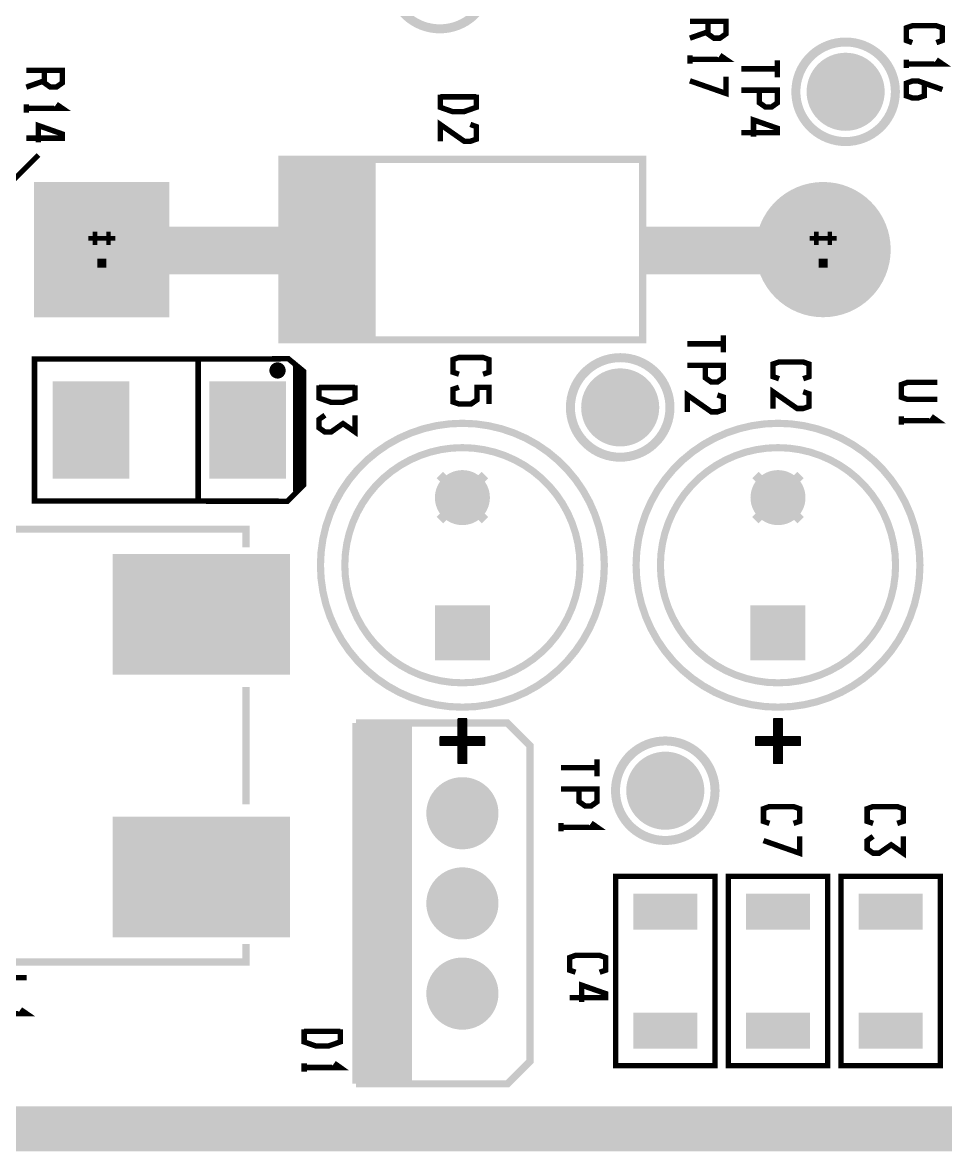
# Model space of a CAD drawing. Extents: x 36 to 154, y -1 to 63.
# Drawn here: x 62.54 to 88.54, y -0.64 to 31.16 of the extents above; entities that cross this region are included whole.
import ezdxf

# ---------------------------------------------------------------- set-up
doc = ezdxf.new("R2010")
doc.units = 0
doc.header["$MEASUREMENT"] = 0
doc.layers.get('0').update_dxf_attribs({"linetype": 'CONTINUOUS'})
for name, color, linetype in [('25-336-0_BOT', 7, 'CONTINUOUS'), ('25-336-0_DRD', 7, 'CONTINUOUS'), ('25-336-0_SST', 1, 'CONTINUOUS'), ('25-336-0_TOP', 4, 'CONTINUOUS'), ('THRUHOLE_TAP', 10, 'CONTINUOUS')]:
    doc.layers.add(name, color=color, linetype=linetype)

# ---------------------------------------------------------------- blocks, each defined once
blk = doc.blocks.new('ROUND_2')
at = {"const_width": 0.7747}
blk.add_lwpolyline([(-0.38735, 0, 1), (0.38735, 0, 1)], format="xyb", close=True, dxfattribs=at)
blk = doc.blocks.new('SQUARE_3')
blk.add_solid([(0.7747, 0.7747), (0.7747, -0.7747), (-0.7747, 0.7747), (-0.7747, -0.7747)])
blk = doc.blocks.new('ROUND_10')
at = {"const_width": 1.016}
blk.add_lwpolyline([(-0.508, 0, 1), (0.508, 0, 1)], format="xyb", close=True, dxfattribs=at)
blk = doc.blocks.new('ROUND_13')
at = {"const_width": 1.905}
blk.add_lwpolyline([(-0.9525, 0, 1), (0.9525, 0, 1)], format="xyb", close=True, dxfattribs=at)
blk = doc.blocks.new('SQUARE_14')
blk.add_solid([(1.905, 1.905), (1.905, -1.905), (-1.905, 1.905), (-1.905, -1.905)])
blk = doc.blocks.new('ROUND_32')
at = {"const_width": 1.09982}
blk.add_lwpolyline([(-0.54991, 0, 1), (0.54991, 0, 1)], format="xyb", close=True, dxfattribs=at)
blk = doc.blocks.new('RECTANGLE_4')
blk.add_solid([(0.9017, 0.508), (0.9017, -0.508), (-0.9017, 0.508), (-0.9017, -0.508)])
blk = doc.blocks.new('RECTANGLE_15')
blk.add_solid([(1.0795, 1.3716), (1.0795, -1.3716), (-1.0795, 1.3716), (-1.0795, -1.3716)])
blk = doc.blocks.new('RECTANGLE_35')
blk.add_solid([(2.49936, 1.69926), (2.49936, -1.69926), (-2.49936, 1.69926), (-2.49936, -1.69926)])
blk = doc.blocks.new('ROUND_11')
at = {"const_width": 0.50038}
blk.add_lwpolyline([(-0.25019, 0, 1), (0.25019, 0, 1)], format="xyb", close=True, dxfattribs=at)
blk = doc.blocks.new('ROUND_12')
at = {"const_width": 0.40005}
blk.add_lwpolyline([(-0.200024, 0, 1), (0.200024, 0, 1)], format="xyb", close=True, dxfattribs=at)
blk = doc.blocks.new('ROUND_66')
at = {"const_width": 0.54991}
blk.add_lwpolyline([(-0.274954, 0, 1), (0.274954, 0, 1)], format="xyb", close=True, dxfattribs=at)
blk = doc.blocks.new('ROUND_25')
at = {"const_width": 0.84963}
blk.add_lwpolyline([(-0.424814, 0, 1), (0.424814, 0, 1)], format="xyb", close=True, dxfattribs=at)

msp = doc.modelspace()

# ---------------------------------------------------------------- linework, layer by layer
at = {"layer": '25-336-0_DRD'}
for points, const_width in [([(38.1, 0), (153.67, 0), (153.67, 62.23), (36.83, 62.23), (36.83, 0), (38.1, 0)], 1.27), ([(85.725, 29.845), (85.09, 29.21)], 0.254), ([(86.36, 29.21), (85.725, 29.845)], 0.254), ([(85.09, 29.21), (85.725, 28.575)], 0.254), ([(85.725, 28.575), (86.36, 29.21)], 0.254), ([(64.516, 25.4), (64.135, 25.019)], 0.254), ([(65.024, 25.4), (64.516, 25.4)], 0.254), ([(65.405, 25.019), (65.024, 25.4)], 0.254), ([(84.836, 25.4), (84.455, 25.019)], 0.254), ([(85.344, 25.4), (84.836, 25.4)], 0.254), ([(85.725, 25.019), (85.344, 25.4)], 0.254), ([(64.135, 25.019), (64.135, 24.511)], 0.254), ([(64.516, 25.146), (64.516, 25.019)], 0.254), ([(64.643, 25.146), (64.516, 25.146)], 0.254), ([(64.516, 25.019), (64.643, 25.019)], 0.254), ([(64.643, 25.019), (64.643, 25.146)], 0.254), ([(64.897, 25.146), (64.897, 25.019)], 0.254), ([(65.024, 25.146), (64.897, 25.146)], 0.254), ([(64.897, 25.019), (65.024, 25.019)], 0.254), ([(65.024, 25.019), (65.024, 25.146)], 0.254), ([(65.405, 24.511), (65.405, 25.019)], 0.254), ([(84.455, 25.019), (84.455, 24.511)], 0.254), ([(84.836, 25.146), (84.836, 25.019)], 0.254), ([(84.963, 25.146), (84.836, 25.146)], 0.254), ([(84.836, 25.019), (84.963, 25.019)], 0.254), ([(84.963, 25.019), (84.963, 25.146)], 0.254), ([(85.217, 25.146), (85.217, 25.019)], 0.254), ([(85.344, 25.146), (85.217, 25.146)], 0.254), ([(85.217, 25.019), (85.344, 25.019)], 0.254), ([(85.344, 25.019), (85.344, 25.146)], 0.254), ([(85.725, 24.511), (85.725, 25.019)], 0.254), ([(64.135, 24.511), (64.516, 24.13)], 0.254), ([(64.643, 24.384), (64.389, 24.638)], 0.254), ([(64.897, 24.384), (64.643, 24.384)], 0.254), ([(65.151, 24.638), (64.897, 24.384)], 0.254), ([(65.024, 24.13), (65.405, 24.511)], 0.254), ([(84.455, 24.511), (84.836, 24.13)], 0.254), ([(84.963, 24.384), (84.709, 24.638)], 0.254), ([(85.217, 24.384), (84.963, 24.384)], 0.254), ([(85.471, 24.638), (85.217, 24.384)], 0.254), ([(85.344, 24.13), (85.725, 24.511)], 0.254), ([(64.516, 24.13), (65.024, 24.13)], 0.254), ([(84.836, 24.13), (85.344, 24.13)], 0.254), ([(79.375, 20.955), (78.74, 20.32)], 0.254), ([(80.01, 20.32), (79.375, 20.955)], 0.254), ([(78.74, 20.32), (79.375, 19.685)], 0.254), ([(79.375, 19.685), (80.01, 20.32)], 0.254), ([(75.565, 18.415), (74.295, 17.145)], 0.254), ([(75.565, 17.145), (74.295, 18.415)], 0.254), ([(84.455, 18.415), (83.185, 17.145)], 0.254), ([(84.455, 17.145), (83.185, 18.415)], 0.254), ([(75.565, 14.605), (74.295, 13.335)], 0.254), ([(75.565, 13.335), (74.295, 14.605)], 0.254), ([(84.455, 14.605), (83.185, 13.335)], 0.254), ([(84.455, 13.335), (83.185, 14.605)], 0.254), ([(80.645, 10.16), (80.01, 9.525)], 0.254), ([(81.28, 9.525), (80.645, 10.16)], 0.254), ([(74.295, 9.525), (74.295, 8.255)], 0.254), ([(75.565, 9.525), (74.295, 9.525)], 0.254), ([(74.93, 9.525), (74.93, 8.255)], 0.254), ([(75.565, 8.255), (75.565, 9.525)], 0.254), ([(80.01, 9.525), (80.645, 8.89)], 0.254), ([(80.645, 8.89), (81.28, 9.525)], 0.254), ([(75.565, 8.89), (74.295, 8.89)], 0.254), ([(74.295, 8.255), (75.565, 8.255)], 0.254), ([(74.295, 6.985), (74.295, 5.715)], 0.254), ([(75.565, 6.985), (74.295, 6.985)], 0.254), ([(74.93, 6.985), (74.93, 5.715)], 0.254), ([(75.565, 5.715), (75.565, 6.985)], 0.254), ([(75.565, 6.35), (74.295, 6.35)], 0.254), ([(74.295, 5.715), (75.565, 5.715)], 0.254), ([(74.295, 4.445), (74.295, 3.175)], 0.254), ([(75.565, 4.445), (74.295, 4.445)], 0.254), ([(74.93, 4.445), (74.93, 3.175)], 0.254), ([(75.565, 3.175), (75.565, 4.445)], 0.254), ([(75.565, 3.81), (74.295, 3.81)], 0.254), ([(74.295, 3.175), (75.565, 3.175)], 0.254)]:
    msp.add_lwpolyline(points, dxfattribs=dict(at, const_width=const_width))
at = {"layer": '25-336-0_SST'}
for points, const_width in [([(72.89292, 32.385, 0.4142136), (74.295, 30.98292)], 0.254), ([(74.295, 30.98292, 0.4142136), (75.69708, 32.385)], 0.254), ([(85.725, 30.61208, 0.4142136), (84.32292, 29.21)], 0.254), ([(87.12708, 29.21, 0.4142136), (85.725, 30.61208)], 0.254), ([(84.32292, 29.21, 0.4142136), (85.725, 27.80792)], 0.254), ([(85.725, 27.80792, 0.4142136), (87.12708, 29.21)], 0.254), ([(79.375, 21.72208, 0.4142136), (77.97292, 20.32)], 0.254), ([(80.77708, 20.32, 0.4142136), (79.375, 21.72208)], 0.254), ([(69.723, 21.5138, 0.4142136), (69.5706, 21.3614)], 0.1524), ([(69.5706, 21.3614, 0.4142136), (69.723, 21.209)], 0.1524), ([(69.8754, 21.3614, 0.4142136), (69.723, 21.5138)], 0.1524), ([(69.723, 21.209, 0.4142136), (69.8754, 21.3614)], 0.1524), ([(77.97292, 20.32, 0.4142136), (79.375, 18.91792)], 0.254), ([(79.375, 18.91792, 0.4142136), (80.77708, 20.32)], 0.254), ([(74.93, 19.87296, 0.4142136), (70.93204, 15.875)], 0.2032), ([(78.92796, 15.875, 0.4142136), (74.93, 19.87296)], 0.2032), ([(83.82, 19.87296, 0.4142136), (79.82204, 15.875)], 0.2032), ([(87.81796, 15.875, 0.4142136), (83.82, 19.87296)], 0.2032), ([(74.93, 19.18716, 0.4142136), (71.61784, 15.875)], 0.20066), ([(78.24216, 15.875, 0.4142136), (74.93, 19.18716)], 0.20066), ([(83.82, 19.18716, 0.4142136), (80.50784, 15.875)], 0.20066), ([(87.13216, 15.875, 0.4142136), (83.82, 19.18716)], 0.20066), ([(70.93204, 15.875, 0.4142136), (74.93, 11.87704)], 0.2032), ([(71.61784, 15.875, 0.4142136), (74.93, 12.56284)], 0.20066), ([(74.93, 11.87704, 0.4142136), (78.92796, 15.875)], 0.2032), ([(74.93, 12.56284, 0.4142136), (78.24216, 15.875)], 0.20066), ([(79.82204, 15.875, 0.4142136), (83.82, 11.87704)], 0.2032), ([(80.50784, 15.875, 0.4142136), (83.82, 12.56284)], 0.20066), ([(83.82, 11.87704, 0.4142136), (87.81796, 15.875)], 0.2032), ([(83.82, 12.56284, 0.4142136), (87.13216, 15.875)], 0.20066), ([(80.645, 10.92708, 0.4142136), (79.24292, 9.525)], 0.254), ([(82.04708, 9.525, 0.4142136), (80.645, 10.92708)], 0.254), ([(79.24292, 9.525, 0.4142136), (80.645, 8.12292)], 0.254), ([(80.645, 8.12292, 0.4142136), (82.04708, 9.525)], 0.254)]:
    msp.add_lwpolyline(points, format="xyb", dxfattribs=dict(at, const_width=const_width))
for points, const_width in [([(81.84642, 31.19628), (81.84642, 30.84068), (82.01406, 30.7213), (82.18424, 30.7213), (82.35442, 30.84068), (82.35442, 31.19628), (81.33842, 31.19628)], 0.1524), ([(81.84642, 30.8991), (81.33842, 30.7213)], 0.1524), ([(87.60206, 30.5943), (87.43442, 30.65526), (87.43442, 31.01086), (87.60206, 31.06928), (88.28024, 31.06928), (88.45042, 31.01086), (88.45042, 30.65526), (88.28024, 30.5943)], 0.1524), ([(81.33842, 30.00248), (81.33842, 30.2387)], 0.1524), ([(81.33842, 30.12186), (82.35442, 30.12186), (82.18424, 30.2387)], 0.1524), ([(63.15456, 29.81706), (63.15456, 29.46146), (63.3222, 29.34208), (63.49238, 29.34208), (63.66256, 29.46146), (63.66256, 29.81706), (62.64656, 29.81706)], 0.1524), ([(82.78876, 29.8577), (83.80476, 29.8577)], 0.1524), ([(83.80476, 29.61894), (83.80476, 30.09392)], 0.1524), ([(87.43442, 29.87548), (87.43442, 30.1117)], 0.1524), ([(87.43442, 29.99486), (88.45042, 29.99486), (88.28024, 30.1117)], 0.1524), ([(63.15456, 29.51988), (62.64656, 29.34208)], 0.1524), ([(81.33842, 29.51988), (82.35442, 29.16428), (82.35442, 29.63926)], 0.1524), ([(87.94242, 29.4513), (87.94242, 29.0957), (87.77224, 29.03728), (87.60206, 29.03728), (87.43442, 29.0957), (87.43442, 29.4513), (87.60206, 29.51226), (87.77224, 29.51226), (88.45042, 29.2735)], 0.1524), ([(83.29676, 29.25572), (83.29676, 28.90012), (83.46694, 28.78074), (83.63712, 28.78074), (83.80476, 28.90012), (83.80476, 29.25572), (82.78876, 29.25572)], 0.1524), ([(62.64656, 28.62326), (62.64656, 28.85948)], 0.1524), ([(62.64656, 28.74264), (63.66256, 28.74264), (63.49238, 28.85948)], 0.1524), ([(74.30516, 29.12872), (74.30516, 28.77312), (74.64552, 28.65374), (74.98334, 28.65374), (75.32116, 28.77312), (75.32116, 29.12872)], 0.1524), ([(74.30516, 29.06776), (75.32116, 29.06776)], 0.1524), ([(62.98438, 27.78506), (62.98438, 28.26004), (63.66256, 28.02128), (63.66256, 27.90444), (62.64656, 27.90444)], 0.1524), ([(74.30516, 27.81554), (74.30516, 28.29052), (74.98334, 27.81554), (75.15352, 27.81554), (75.32116, 27.87396), (75.32116, 28.22956), (75.15352, 28.29052)], 0.1524), ([(83.12912, 27.94254), (83.12912, 28.41752), (83.80476, 28.1813), (83.80476, 28.06192), (82.78876, 28.06192)], 0.1524), ([(62.992, 27.432), (61.976, 26.416)], 0.1524), ([(69.85, 22.225), (80.01, 22.225), (80.01, 27.305), (69.85, 27.305), (69.85, 22.225)], 0.2032), ([(69.85, 27.305), (69.85, 22.225)], 0.2032), ([(72.39, 27.305), (69.85, 27.305)], 0.2032), ([(70.04304, 27.305), (70.04304, 22.225)], 0.2032), ([(70.22592, 27.305), (70.22592, 22.225)], 0.2032), ([(70.4088, 27.305), (70.4088, 22.225)], 0.2032), ([(70.59168, 27.305), (70.59168, 22.225)], 0.2032), ([(70.77456, 27.305), (70.77456, 22.225)], 0.2032), ([(70.95744, 27.305), (70.95744, 22.225)], 0.2032), ([(71.14032, 27.305), (71.14032, 22.225)], 0.2032), ([(71.3232, 27.305), (71.3232, 22.225)], 0.2032), ([(71.50608, 27.305), (71.50608, 22.225)], 0.2032), ([(71.68896, 27.305), (71.68896, 22.225)], 0.2032), ([(71.87184, 27.305), (71.87184, 22.225)], 0.2032), ([(72.05472, 27.305), (72.05472, 22.225)], 0.2032), ([(72.2376, 27.305), (72.2376, 22.225)], 0.2032), ([(72.39, 27.305), (72.39, 22.225)], 0.2032), ([(72.39, 27.17292), (69.85, 27.17292)], 0.2032), ([(72.39, 26.99004), (69.85, 26.99004)], 0.2032), ([(72.39, 26.80716), (69.85, 26.80716)], 0.2032), ([(72.39, 26.62428), (69.85, 26.62428)], 0.2032), ([(72.39, 26.4414), (69.85, 26.4414)], 0.2032), ([(72.39, 26.25852), (69.85, 26.25852)], 0.2032), ([(72.39, 26.07564), (69.85, 26.07564)], 0.2032), ([(72.39, 25.89276), (69.85, 25.89276)], 0.2032), ([(72.39, 25.70988), (69.85, 25.70988)], 0.2032), ([(72.39, 25.527), (69.85, 25.527)], 0.2032), ([(72.39, 25.34412), (69.85, 25.34412)], 0.2032), ([(65.1383, 25.31364), (65.1383, 24.16556)], 0.2032), ([(69.88556, 25.31364), (65.1383, 25.31364)], 0.2032), ([(69.88556, 25.31364), (69.88556, 24.16556), (65.1383, 24.16556)], 0.2032), ([(69.88556, 25.273), (65.1383, 25.273)], 0.2032), ([(69.88556, 25.09012), (65.1383, 25.09012)], 0.2032), ([(65.33134, 25.31364), (65.33134, 24.16556)], 0.2032), ([(65.51422, 25.31364), (65.51422, 24.16556)], 0.2032), ([(65.6971, 25.31364), (65.6971, 24.16556)], 0.2032), ([(65.87998, 25.31364), (65.87998, 24.16556)], 0.2032), ([(66.06286, 25.31364), (66.06286, 24.16556)], 0.2032), ([(66.24574, 25.31364), (66.24574, 24.16556)], 0.2032), ([(66.42862, 25.31364), (66.42862, 24.16556)], 0.2032), ([(66.6115, 25.31364), (66.6115, 24.16556)], 0.2032), ([(66.79438, 25.31364), (66.79438, 24.16556)], 0.2032), ([(66.97726, 25.31364), (66.97726, 24.16556)], 0.2032), ([(67.16014, 25.31364), (67.16014, 24.16556)], 0.2032), ([(67.34302, 25.31364), (67.34302, 24.16556)], 0.2032), ([(67.5259, 25.31364), (67.5259, 24.16556)], 0.2032), ([(67.70878, 25.31364), (67.70878, 24.16556)], 0.2032), ([(67.89166, 25.31364), (67.89166, 24.16556)], 0.2032), ([(68.07454, 25.31364), (68.07454, 24.16556)], 0.2032), ([(68.25742, 25.31364), (68.25742, 24.16556)], 0.2032), ([(68.4403, 25.31364), (68.4403, 24.16556)], 0.2032), ([(68.62318, 25.31364), (68.62318, 24.16556)], 0.2032), ([(68.80606, 25.31364), (68.80606, 24.16556)], 0.2032), ([(68.98894, 25.31364), (68.98894, 24.16556)], 0.2032), ([(69.17182, 25.31364), (69.17182, 24.16556)], 0.2032), ([(69.3547, 25.31364), (69.3547, 24.16556)], 0.2032), ([(69.53758, 25.31364), (69.53758, 24.16556)], 0.2032), ([(69.72046, 25.31364), (69.72046, 24.16556)], 0.2032), ([(72.39, 25.16124), (69.85, 25.16124)], 0.2032), ([(84.76996, 25.31364), (80.02524, 25.31364), (80.02524, 24.16556)], 0.2032), ([(84.76996, 25.273), (80.02524, 25.273)], 0.2032), ([(84.76996, 25.09012), (80.02524, 25.09012)], 0.2032), ([(80.21828, 25.31364), (80.21828, 24.16556)], 0.2032), ([(80.40116, 25.31364), (80.40116, 24.16556)], 0.2032), ([(80.58404, 25.31364), (80.58404, 24.16556)], 0.2032), ([(80.76692, 25.31364), (80.76692, 24.16556)], 0.2032), ([(80.9498, 25.31364), (80.9498, 24.16556)], 0.2032), ([(81.13268, 25.31364), (81.13268, 24.16556)], 0.2032), ([(81.31556, 25.31364), (81.31556, 24.16556)], 0.2032), ([(81.49844, 25.31364), (81.49844, 24.16556)], 0.2032), ([(81.68132, 25.31364), (81.68132, 24.16556)], 0.2032), ([(81.8642, 25.31364), (81.8642, 24.16556)], 0.2032), ([(82.04708, 25.31364), (82.04708, 24.16556)], 0.2032), ([(82.22996, 25.31364), (82.22996, 24.16556)], 0.2032), ([(82.41284, 25.31364), (82.41284, 24.16556)], 0.2032), ([(82.59572, 25.31364), (82.59572, 24.16556)], 0.2032), ([(82.7786, 25.31364), (82.7786, 24.16556)], 0.2032), ([(82.96148, 25.31364), (82.96148, 24.16556)], 0.2032), ([(83.14436, 25.31364), (83.14436, 24.16556)], 0.2032), ([(83.32724, 25.31364), (83.32724, 24.16556)], 0.2032), ([(83.51012, 25.31364), (83.51012, 24.16556)], 0.2032), ([(83.693, 25.31364), (83.693, 24.16556)], 0.2032), ([(83.87588, 25.31364), (83.87588, 24.16556)], 0.2032), ([(84.05876, 25.31364), (84.05876, 24.16556)], 0.2032), ([(84.24164, 25.31364), (84.24164, 24.16556)], 0.2032), ([(84.42452, 25.31364), (84.42452, 24.16556)], 0.2032), ([(84.6074, 25.31364), (84.6074, 24.16556)], 0.2032), ([(84.76996, 25.31364), (84.76996, 24.16556)], 0.2032), ([(69.88556, 24.90724), (65.1383, 24.90724)], 0.2032), ([(69.88556, 24.72436), (65.1383, 24.72436)], 0.2032), ([(72.39, 24.97836), (69.85, 24.97836)], 0.2032), ([(72.39, 24.79548), (69.85, 24.79548)], 0.2032), ([(84.76996, 24.90724), (80.02524, 24.90724)], 0.2032), ([(84.76996, 24.72436), (80.02524, 24.72436)], 0.2032), ([(69.88556, 24.54148), (65.1383, 24.54148)], 0.2032), ([(72.39, 24.6126), (69.85, 24.6126)], 0.2032), ([(72.39, 24.42972), (69.85, 24.42972)], 0.2032), ([(84.76996, 24.54148), (80.02524, 24.54148)], 0.2032), ([(69.88556, 24.3586), (65.1383, 24.3586)], 0.2032), ([(72.39, 24.24684), (69.85, 24.24684)], 0.2032), ([(72.39, 24.06396), (69.85, 24.06396)], 0.2032), ([(84.76996, 24.3586), (80.02524, 24.3586)], 0.2032), ([(84.76996, 24.16556), (80.02524, 24.16556)], 0.2032), ([(72.39, 23.88108), (69.85, 23.88108)], 0.2032), ([(72.39, 23.6982), (69.85, 23.6982)], 0.2032), ([(72.39, 23.51532), (69.85, 23.51532)], 0.2032), ([(72.39, 23.33244), (69.85, 23.33244)], 0.2032), ([(72.39, 23.14956), (69.85, 23.14956)], 0.2032), ([(72.39, 22.96668), (69.85, 22.96668)], 0.2032), ([(72.39, 22.7838), (69.85, 22.7838)], 0.2032), ([(72.39, 22.60092), (69.85, 22.60092)], 0.2032), ([(72.39, 22.41804), (69.85, 22.41804)], 0.2032), ([(72.39, 22.225), (69.85, 22.225)], 0.2032), ([(82.28076, 21.87194), (82.28076, 22.34692)], 0.1524), ([(81.26476, 22.1107), (82.28076, 22.1107)], 0.1524), ([(68.86956, 21.68144), (64.516, 21.68398), (62.8777, 21.68398), (62.8777, 17.68602), (70.0024, 17.6784), (70.4596, 18.1356), (70.4596, 21.336), (70.0278, 21.6916), (68.86956, 21.68144)], 0.1524), ([(67.4878, 21.6408), (67.4878, 17.7038)], 0.1524), ([(70.1548, 21.59), (70.2056, 21.5392)], 0.1524), ([(70.1548, 21.59), (70.2564, 21.4884), (70.231, 21.463), (70.231, 17.9578)], 0.1524), ([(74.83348, 21.25472), (74.6633, 21.31314), (74.6633, 21.66874), (74.83348, 21.72716), (75.51166, 21.72716), (75.6793, 21.66874), (75.6793, 21.31314), (75.51166, 21.25472)], 0.1524), ([(83.85048, 21.12772), (83.6803, 21.18614), (83.6803, 21.54174), (83.85048, 21.60016), (84.52866, 21.60016), (84.6963, 21.54174), (84.6963, 21.18614), (84.52866, 21.12772)], 0.1524), ([(69.86524, 21.3106), (69.57822, 21.3106)], 0.1524), ([(69.84746, 21.44776), (69.596, 21.44776)], 0.1524), ([(69.6722, 21.50364), (69.6722, 21.21662)], 0.1524), ([(69.80936, 21.48586), (69.80936, 21.2344)], 0.1524), ([(70.2056, 21.5392), (70.2564, 21.463)], 0.1524), ([(70.39102, 21.35124), (70.231, 21.35124)], 0.1524), ([(70.2564, 21.463), (70.4088, 21.336)], 0.1524), ([(70.2564, 21.463), (70.2564, 17.9832)], 0.1524), ([(70.39356, 21.3487), (70.39356, 18.12036)], 0.1524), ([(70.4088, 21.336), (70.4088, 18.1356)], 0.1524), ([(81.77276, 21.50872), (81.77276, 21.15312), (81.94294, 21.03374), (82.11312, 21.03374), (82.28076, 21.15312), (82.28076, 21.50872), (81.26476, 21.50872)], 0.1524), ([(70.4088, 21.21408), (70.231, 21.21408)], 0.1524), ([(70.4088, 21.07692), (70.231, 21.07692)], 0.1524), ([(70.4088, 20.93976), (70.231, 20.93976)], 0.1524), ([(70.8914, 20.93976), (70.8914, 20.58416), (71.22922, 20.46478), (71.56704, 20.46478), (71.9074, 20.58416), (71.9074, 20.93976)], 0.1524), ([(88.30818, 20.5486), (87.45982, 20.5486), (87.29218, 20.60702), (87.29218, 20.96262), (87.45982, 21.02358), (88.30818, 21.02358)], 0.1524), ([(70.4088, 20.8026), (70.231, 20.8026)], 0.1524), ([(70.4088, 20.66544), (70.231, 20.66544)], 0.1524), ([(70.8914, 20.88134), (71.9074, 20.88134)], 0.1524), ([(74.83348, 20.88896), (74.6633, 20.83054), (74.6633, 20.47494), (74.83348, 20.41652), (75.1713, 20.41652), (75.34148, 20.53336), (75.34148, 20.88896), (75.6793, 20.88896), (75.6793, 20.41652)], 0.1524), ([(81.26476, 20.19554), (81.26476, 20.67052), (81.94294, 20.19554), (82.11312, 20.19554), (82.28076, 20.2565), (82.28076, 20.6121), (82.11312, 20.67052)], 0.1524), ([(83.6803, 20.28952), (83.6803, 20.76196), (84.35848, 20.28952), (84.52866, 20.28952), (84.6963, 20.34794), (84.6963, 20.70354), (84.52866, 20.76196)], 0.1524), ([(70.4088, 20.52828), (70.231, 20.52828)], 0.1524), ([(70.4088, 20.39112), (70.231, 20.39112)], 0.1524), ([(70.4088, 20.25396), (70.231, 20.25396)], 0.1524), ([(70.4088, 20.1168), (70.231, 20.1168)], 0.1524), ([(70.4088, 19.97964), (70.231, 19.97964)], 0.1524), ([(71.05904, 20.10156), (70.8914, 19.98218), (70.8914, 19.74596), (71.05904, 19.62658), (71.22922, 19.62658), (71.56704, 19.86534), (71.9074, 19.62658), (71.9074, 20.10156)], 0.1524), ([(87.29218, 19.82978), (87.29218, 20.066)], 0.1524), ([(87.29218, 19.94662), (88.30818, 19.94662), (88.138, 20.066)], 0.1524), ([(70.4088, 19.84248), (70.231, 19.84248)], 0.1524), ([(70.4088, 19.70532), (70.231, 19.70532)], 0.1524), ([(70.4088, 19.56816), (70.231, 19.56816)], 0.1524), ([(70.4088, 19.431), (70.231, 19.431)], 0.1524), ([(70.4088, 19.29384), (70.231, 19.29384)], 0.1524), ([(70.4088, 19.15668), (70.231, 19.15668)], 0.1524), ([(70.4088, 19.01952), (70.231, 19.01952)], 0.1524), ([(70.4088, 18.88236), (70.231, 18.88236)], 0.1524), ([(70.4088, 18.7452), (70.231, 18.7452)], 0.1524), ([(70.4088, 18.60804), (70.231, 18.60804)], 0.1524), ([(70.4088, 18.47088), (70.231, 18.47088)], 0.1524), ([(70.4088, 18.33372), (70.231, 18.33372)], 0.1524), ([(70.4088, 18.19656), (70.231, 18.19656)], 0.1524), ([(70.4088, 18.1356), (70.231, 17.9578)], 0.1524), ([(70.3326, 18.0594), (70.231, 18.0594)], 0.1524), ([(68.834, 16.383), (68.834, 16.891), (55.626, 16.891), (55.626, 16.383)], 0.20066), ([(68.834, 12.446), (68.834, 9.144)], 0.20066), ([(71.93026, 11.43), (71.93026, 1.27)], 0.2032), ([(73.406, 11.43), (71.93026, 11.43)], 0.2032), ([(72.1233, 11.43), (72.1233, 1.27)], 0.2032), ([(72.30618, 11.43), (72.30618, 1.27)], 0.2032), ([(72.39, 11.43), (76.2, 11.43), (76.835, 10.795), (76.835, 1.905), (76.2, 1.27), (72.39, 1.27), (72.39, 11.43)], 0.2032), ([(72.48906, 11.43), (72.48906, 1.27)], 0.2032), ([(72.67194, 11.43), (72.67194, 1.27)], 0.2032), ([(72.85482, 11.43), (72.85482, 1.27)], 0.2032), ([(73.0377, 11.43), (73.0377, 1.27)], 0.2032), ([(73.22058, 11.43), (73.22058, 1.27)], 0.2032), ([(73.406, 11.43), (73.406, 1.27)], 0.2032), ([(73.406, 11.43), (73.406, 1.27)], 0.2032), ([(74.803, 11.557), (74.803, 11.049)], 0.0254), ([(75.057, 11.557), (74.803, 11.557)], 0.0254), ([(75.057, 11.5316), (74.803, 11.5316)], 0.0254), ([(75.057, 11.50874), (74.803, 11.50874)], 0.0254), ([(75.057, 11.48588), (74.803, 11.48588)], 0.0254), ([(75.057, 11.46302), (74.803, 11.46302)], 0.0254), ([(75.057, 11.44016), (74.803, 11.44016)], 0.0254), ([(74.80808, 11.557), (74.80808, 10.287)], 0.0254), ([(74.83094, 11.557), (74.83094, 10.287)], 0.0254), ([(74.8538, 11.557), (74.8538, 10.287)], 0.0254), ([(74.87666, 11.557), (74.87666, 10.287)], 0.0254), ([(74.89952, 11.557), (74.89952, 10.287)], 0.0254), ([(74.92238, 11.557), (74.92238, 10.287)], 0.0254), ([(74.94524, 11.557), (74.94524, 10.287)], 0.0254), ([(74.9681, 11.557), (74.9681, 10.287)], 0.0254), ([(74.99096, 11.557), (74.99096, 10.287)], 0.0254), ([(75.01382, 11.557), (75.01382, 10.287)], 0.0254), ([(75.03668, 11.557), (75.03668, 10.287)], 0.0254), ([(75.057, 11.557), (75.057, 11.049)], 0.0254), ([(75.05954, 11.557), (75.05954, 10.795)], 0.0254), ([(83.693, 11.557), (83.693, 11.049)], 0.0254), ([(83.947, 11.557), (83.693, 11.557)], 0.0254), ([(83.947, 11.5316), (83.693, 11.5316)], 0.0254), ([(83.947, 11.50874), (83.693, 11.50874)], 0.0254), ([(83.947, 11.48588), (83.693, 11.48588)], 0.0254), ([(83.947, 11.46302), (83.693, 11.46302)], 0.0254), ([(83.947, 11.44016), (83.693, 11.44016)], 0.0254), ([(83.69808, 11.557), (83.69808, 10.287)], 0.0254), ([(83.72094, 11.557), (83.72094, 10.287)], 0.0254), ([(83.7438, 11.557), (83.7438, 10.287)], 0.0254), ([(83.76666, 11.557), (83.76666, 10.287)], 0.0254), ([(83.78952, 11.557), (83.78952, 10.287)], 0.0254), ([(83.81238, 11.557), (83.81238, 10.287)], 0.0254), ([(83.83524, 11.557), (83.83524, 10.287)], 0.0254), ([(83.8581, 11.557), (83.8581, 10.287)], 0.0254), ([(83.88096, 11.557), (83.88096, 10.287)], 0.0254), ([(83.90382, 11.557), (83.90382, 10.287)], 0.0254), ([(83.92668, 11.557), (83.92668, 10.287)], 0.0254), ([(83.947, 11.557), (83.947, 11.049)], 0.0254), ([(83.94954, 11.557), (83.94954, 10.795)], 0.0254), ([(73.406, 11.33856), (71.93026, 11.33856)], 0.2032), ([(73.406, 11.15568), (71.93026, 11.15568)], 0.2032), ([(75.057, 11.4173), (74.803, 11.4173)], 0.0254), ([(75.057, 11.39444), (74.803, 11.39444)], 0.0254), ([(75.057, 11.37158), (74.803, 11.37158)], 0.0254), ([(75.057, 11.34872), (74.803, 11.34872)], 0.0254), ([(75.057, 11.32586), (74.803, 11.32586)], 0.0254), ([(75.057, 11.303), (74.803, 11.303)], 0.0254), ([(75.057, 11.28014), (74.803, 11.28014)], 0.0254), ([(75.057, 11.25728), (74.803, 11.25728)], 0.0254), ([(75.057, 11.23442), (74.803, 11.23442)], 0.0254), ([(75.057, 11.21156), (74.803, 11.21156)], 0.0254), ([(75.057, 11.1887), (74.803, 11.1887)], 0.0254), ([(75.057, 11.16584), (74.803, 11.16584)], 0.0254), ([(75.057, 11.14298), (74.803, 11.14298)], 0.0254), ([(75.057, 11.12012), (74.803, 11.12012)], 0.0254), ([(83.947, 11.4173), (83.693, 11.4173)], 0.0254), ([(83.947, 11.39444), (83.693, 11.39444)], 0.0254), ([(83.947, 11.37158), (83.693, 11.37158)], 0.0254), ([(83.947, 11.34872), (83.693, 11.34872)], 0.0254), ([(83.947, 11.32586), (83.693, 11.32586)], 0.0254), ([(83.947, 11.303), (83.693, 11.303)], 0.0254), ([(83.947, 11.28014), (83.693, 11.28014)], 0.0254), ([(83.947, 11.25728), (83.693, 11.25728)], 0.0254), ([(83.947, 11.23442), (83.693, 11.23442)], 0.0254), ([(83.947, 11.21156), (83.693, 11.21156)], 0.0254), ([(83.947, 11.1887), (83.693, 11.1887)], 0.0254), ([(83.947, 11.16584), (83.693, 11.16584)], 0.0254), ([(83.947, 11.14298), (83.693, 11.14298)], 0.0254), ([(83.947, 11.12012), (83.693, 11.12012)], 0.0254), ([(73.406, 10.9728), (71.93026, 10.9728)], 0.2032), ([(73.406, 10.78992), (71.93026, 10.78992)], 0.2032), ([(74.295, 11.049), (74.295, 10.795)], 0.0254), ([(74.803, 11.049), (74.295, 11.049)], 0.0254), ([(75.565, 11.02868), (74.295, 11.02868)], 0.0254), ([(75.565, 11.00582), (74.295, 11.00582)], 0.0254), ([(75.565, 10.98296), (74.295, 10.98296)], 0.0254), ([(75.565, 10.9601), (74.295, 10.9601)], 0.0254), ([(75.565, 10.93724), (74.295, 10.93724)], 0.0254), ([(75.565, 10.91438), (74.295, 10.91438)], 0.0254), ([(75.565, 10.89152), (74.295, 10.89152)], 0.0254), ([(75.565, 10.86866), (74.295, 10.86866)], 0.0254), ([(75.565, 10.8458), (74.295, 10.8458)], 0.0254), ([(75.565, 10.82294), (74.295, 10.82294)], 0.0254), ([(75.565, 10.80008), (74.295, 10.80008)], 0.0254), ([(74.32802, 11.049), (74.32802, 10.795)], 0.0254), ([(74.35088, 11.049), (74.35088, 10.795)], 0.0254), ([(74.37374, 11.049), (74.37374, 10.795)], 0.0254), ([(74.3966, 11.049), (74.3966, 10.795)], 0.0254), ([(74.41946, 11.049), (74.41946, 10.795)], 0.0254), ([(74.44232, 11.049), (74.44232, 10.795)], 0.0254), ([(74.46518, 11.049), (74.46518, 10.795)], 0.0254), ([(74.48804, 11.049), (74.48804, 10.795)], 0.0254), ([(74.5109, 11.049), (74.5109, 10.795)], 0.0254), ([(74.53376, 11.049), (74.53376, 10.795)], 0.0254), ([(74.55662, 11.049), (74.55662, 10.795)], 0.0254), ([(74.57948, 11.049), (74.57948, 10.795)], 0.0254), ([(74.60234, 11.049), (74.60234, 10.795)], 0.0254), ([(74.6252, 11.049), (74.6252, 10.795)], 0.0254), ([(74.64806, 11.049), (74.64806, 10.795)], 0.0254), ([(74.67092, 11.049), (74.67092, 10.795)], 0.0254), ([(74.69378, 11.049), (74.69378, 10.795)], 0.0254), ([(74.71664, 11.049), (74.71664, 10.795)], 0.0254), ([(74.7395, 11.049), (74.7395, 10.795)], 0.0254), ([(74.76236, 11.049), (74.76236, 10.795)], 0.0254), ([(74.78522, 11.049), (74.78522, 10.795)], 0.0254), ([(75.057, 11.09726), (74.803, 11.09726)], 0.0254), ([(75.057, 11.0744), (74.803, 11.0744)], 0.0254), ([(75.565, 11.05154), (74.803, 11.05154)], 0.0254), ([(75.565, 11.049), (75.057, 11.049)], 0.0254), ([(75.0824, 11.049), (75.0824, 10.795)], 0.0254), ([(75.10526, 11.049), (75.10526, 10.795)], 0.0254), ([(75.12812, 11.049), (75.12812, 10.795)], 0.0254), ([(75.15098, 11.049), (75.15098, 10.795)], 0.0254), ([(75.17384, 11.049), (75.17384, 10.795)], 0.0254), ([(75.1967, 11.049), (75.1967, 10.795)], 0.0254), ([(75.21956, 11.049), (75.21956, 10.795)], 0.0254), ([(75.24242, 11.049), (75.24242, 10.795)], 0.0254), ([(75.26528, 11.049), (75.26528, 10.795)], 0.0254), ([(75.28814, 11.049), (75.28814, 10.795)], 0.0254), ([(75.311, 11.049), (75.311, 10.795)], 0.0254), ([(75.33386, 11.049), (75.33386, 10.795)], 0.0254), ([(75.35672, 11.049), (75.35672, 10.795)], 0.0254), ([(75.37958, 11.049), (75.37958, 10.795)], 0.0254), ([(75.40244, 11.049), (75.40244, 10.795)], 0.0254), ([(75.4253, 11.049), (75.4253, 10.795)], 0.0254), ([(75.44816, 11.049), (75.44816, 10.795)], 0.0254), ([(75.47102, 11.049), (75.47102, 10.795)], 0.0254), ([(75.49388, 11.049), (75.49388, 10.795)], 0.0254), ([(75.51674, 11.049), (75.51674, 10.795)], 0.0254), ([(75.5396, 11.049), (75.5396, 10.795)], 0.0254), ([(75.565, 11.049), (75.565, 10.795)], 0.0254), ([(83.185, 11.049), (83.185, 10.795)], 0.0254), ([(83.693, 11.049), (83.185, 11.049)], 0.0254), ([(84.455, 11.02868), (83.185, 11.02868)], 0.0254), ([(84.455, 11.00582), (83.185, 11.00582)], 0.0254), ([(84.455, 10.98296), (83.185, 10.98296)], 0.0254), ([(84.455, 10.9601), (83.185, 10.9601)], 0.0254), ([(84.455, 10.93724), (83.185, 10.93724)], 0.0254), ([(84.455, 10.91438), (83.185, 10.91438)], 0.0254), ([(84.455, 10.89152), (83.185, 10.89152)], 0.0254), ([(84.455, 10.86866), (83.185, 10.86866)], 0.0254), ([(84.455, 10.8458), (83.185, 10.8458)], 0.0254), ([(84.455, 10.82294), (83.185, 10.82294)], 0.0254), ([(84.455, 10.80008), (83.185, 10.80008)], 0.0254), ([(83.21802, 11.049), (83.21802, 10.795)], 0.0254), ([(83.24088, 11.049), (83.24088, 10.795)], 0.0254), ([(83.26374, 11.049), (83.26374, 10.795)], 0.0254), ([(83.2866, 11.049), (83.2866, 10.795)], 0.0254), ([(83.30946, 11.049), (83.30946, 10.795)], 0.0254), ([(83.33232, 11.049), (83.33232, 10.795)], 0.0254), ([(83.35518, 11.049), (83.35518, 10.795)], 0.0254), ([(83.37804, 11.049), (83.37804, 10.795)], 0.0254), ([(83.4009, 11.049), (83.4009, 10.795)], 0.0254), ([(83.42376, 11.049), (83.42376, 10.795)], 0.0254), ([(83.44662, 11.049), (83.44662, 10.795)], 0.0254), ([(83.46948, 11.049), (83.46948, 10.795)], 0.0254), ([(83.49234, 11.049), (83.49234, 10.795)], 0.0254), ([(83.5152, 11.049), (83.5152, 10.795)], 0.0254), ([(83.53806, 11.049), (83.53806, 10.795)], 0.0254), ([(83.56092, 11.049), (83.56092, 10.795)], 0.0254), ([(83.58378, 11.049), (83.58378, 10.795)], 0.0254), ([(83.60664, 11.049), (83.60664, 10.795)], 0.0254), ([(83.6295, 11.049), (83.6295, 10.795)], 0.0254), ([(83.65236, 11.049), (83.65236, 10.795)], 0.0254), ([(83.67522, 11.049), (83.67522, 10.795)], 0.0254), ([(83.947, 11.09726), (83.693, 11.09726)], 0.0254), ([(83.947, 11.0744), (83.693, 11.0744)], 0.0254), ([(84.455, 11.05154), (83.693, 11.05154)], 0.0254), ([(84.455, 11.049), (83.947, 11.049)], 0.0254), ([(83.9724, 11.049), (83.9724, 10.795)], 0.0254), ([(83.99526, 11.049), (83.99526, 10.795)], 0.0254), ([(84.01812, 11.049), (84.01812, 10.795)], 0.0254), ([(84.04098, 11.049), (84.04098, 10.795)], 0.0254), ([(84.06384, 11.049), (84.06384, 10.795)], 0.0254), ([(84.0867, 11.049), (84.0867, 10.795)], 0.0254), ([(84.10956, 11.049), (84.10956, 10.795)], 0.0254), ([(84.13242, 11.049), (84.13242, 10.795)], 0.0254), ([(84.15528, 11.049), (84.15528, 10.795)], 0.0254), ([(84.17814, 11.049), (84.17814, 10.795)], 0.0254), ([(84.201, 11.049), (84.201, 10.795)], 0.0254), ([(84.22386, 11.049), (84.22386, 10.795)], 0.0254), ([(84.24672, 11.049), (84.24672, 10.795)], 0.0254), ([(84.26958, 11.049), (84.26958, 10.795)], 0.0254), ([(84.29244, 11.049), (84.29244, 10.795)], 0.0254), ([(84.3153, 11.049), (84.3153, 10.795)], 0.0254), ([(84.33816, 11.049), (84.33816, 10.795)], 0.0254), ([(84.36102, 11.049), (84.36102, 10.795)], 0.0254), ([(84.38388, 11.049), (84.38388, 10.795)], 0.0254), ([(84.40674, 11.049), (84.40674, 10.795)], 0.0254), ([(84.4296, 11.049), (84.4296, 10.795)], 0.0254), ([(84.455, 11.049), (84.455, 10.795)], 0.0254), ([(73.406, 10.60704), (71.93026, 10.60704)], 0.2032), ([(73.406, 10.42416), (71.93026, 10.42416)], 0.2032), ([(74.803, 10.795), (74.295, 10.795)], 0.0254), ([(75.565, 10.795), (75.057, 10.795), (75.057, 10.287), (74.803, 10.287)], 0.0254), ([(74.803, 10.795), (74.803, 10.287)], 0.0254), ([(75.057, 10.77722), (74.803, 10.77722)], 0.0254), ([(75.057, 10.75436), (74.803, 10.75436)], 0.0254), ([(75.057, 10.7315), (74.803, 10.7315)], 0.0254), ([(75.057, 10.70864), (74.803, 10.70864)], 0.0254), ([(75.057, 10.68578), (74.803, 10.68578)], 0.0254), ([(75.057, 10.66292), (74.803, 10.66292)], 0.0254), ([(75.057, 10.64006), (74.803, 10.64006)], 0.0254), ([(75.057, 10.6172), (74.803, 10.6172)], 0.0254), ([(75.057, 10.59434), (74.803, 10.59434)], 0.0254), ([(75.057, 10.57148), (74.803, 10.57148)], 0.0254), ([(75.057, 10.54862), (74.803, 10.54862)], 0.0254), ([(75.057, 10.52576), (74.803, 10.52576)], 0.0254), ([(75.057, 10.5029), (74.803, 10.5029)], 0.0254), ([(75.057, 10.48004), (74.803, 10.48004)], 0.0254), ([(83.693, 10.795), (83.185, 10.795)], 0.0254), ([(84.455, 10.795), (83.947, 10.795), (83.947, 10.287), (83.693, 10.287)], 0.0254), ([(83.693, 10.795), (83.693, 10.287)], 0.0254), ([(83.947, 10.77722), (83.693, 10.77722)], 0.0254), ([(83.947, 10.75436), (83.693, 10.75436)], 0.0254), ([(83.947, 10.7315), (83.693, 10.7315)], 0.0254), ([(83.947, 10.70864), (83.693, 10.70864)], 0.0254), ([(83.947, 10.68578), (83.693, 10.68578)], 0.0254), ([(83.947, 10.66292), (83.693, 10.66292)], 0.0254), ([(83.947, 10.64006), (83.693, 10.64006)], 0.0254), ([(83.947, 10.6172), (83.693, 10.6172)], 0.0254), ([(83.947, 10.59434), (83.693, 10.59434)], 0.0254), ([(83.947, 10.57148), (83.693, 10.57148)], 0.0254), ([(83.947, 10.54862), (83.693, 10.54862)], 0.0254), ([(83.947, 10.52576), (83.693, 10.52576)], 0.0254), ([(83.947, 10.5029), (83.693, 10.5029)], 0.0254), ([(83.947, 10.48004), (83.693, 10.48004)], 0.0254), ([(73.406, 10.24128), (71.93026, 10.24128)], 0.2032), ([(75.057, 10.45718), (74.803, 10.45718)], 0.0254), ([(75.057, 10.43432), (74.803, 10.43432)], 0.0254), ([(75.057, 10.41146), (74.803, 10.41146)], 0.0254), ([(75.057, 10.3886), (74.803, 10.3886)], 0.0254), ([(75.057, 10.36574), (74.803, 10.36574)], 0.0254), ([(75.057, 10.34288), (74.803, 10.34288)], 0.0254), ([(75.057, 10.32002), (74.803, 10.32002)], 0.0254), ([(77.70876, 10.1727), (78.72476, 10.1727)], 0.1524), ([(78.72476, 9.93394), (78.72476, 10.40892)], 0.1524), ([(83.947, 10.45718), (83.693, 10.45718)], 0.0254), ([(83.947, 10.43432), (83.693, 10.43432)], 0.0254), ([(83.947, 10.41146), (83.693, 10.41146)], 0.0254), ([(83.947, 10.3886), (83.693, 10.3886)], 0.0254), ([(83.947, 10.36574), (83.693, 10.36574)], 0.0254), ([(83.947, 10.34288), (83.693, 10.34288)], 0.0254), ([(83.947, 10.32002), (83.693, 10.32002)], 0.0254), ([(73.406, 10.0584), (71.93026, 10.0584)], 0.2032), ([(73.406, 9.87552), (71.93026, 9.87552)], 0.2032), ([(73.406, 9.69264), (71.93026, 9.69264)], 0.2032), ([(73.406, 9.50976), (71.93026, 9.50976)], 0.2032), ([(78.21676, 9.57072), (78.21676, 9.21512), (78.38694, 9.09574), (78.55712, 9.09574), (78.72476, 9.21512), (78.72476, 9.57072), (77.70876, 9.57072)], 0.1524), ([(73.406, 9.32688), (71.93026, 9.32688)], 0.2032), ([(73.406, 9.144), (71.93026, 9.144)], 0.2032), ([(73.406, 8.96112), (71.93026, 8.96112)], 0.2032), ([(83.5787, 8.60298), (83.41106, 8.6614), (83.41106, 9.017), (83.5787, 9.07796), (84.25688, 9.07796), (84.42706, 9.017), (84.42706, 8.6614), (84.25688, 8.60298)], 0.1524), ([(86.4997, 8.60298), (86.33206, 8.6614), (86.33206, 9.017), (86.4997, 9.07796), (87.17788, 9.07796), (87.34806, 9.017), (87.34806, 8.6614), (87.17788, 8.60298)], 0.1524), ([(73.406, 8.77824), (71.93026, 8.77824)], 0.2032), ([(73.406, 8.59536), (71.93026, 8.59536)], 0.2032), ([(77.70876, 8.37692), (77.70876, 8.61314)], 0.1524), ([(77.70876, 8.4963), (78.72476, 8.4963), (78.55712, 8.61314)], 0.1524), ([(73.406, 8.41248), (71.93026, 8.41248)], 0.2032), ([(73.406, 8.2296), (71.93026, 8.2296)], 0.2032), ([(83.41106, 8.12038), (84.42706, 7.76478), (84.42706, 8.23976)], 0.1524), ([(86.4997, 8.23976), (86.33206, 8.12038), (86.33206, 7.88416), (86.4997, 7.76478), (86.66988, 7.76478), (87.0077, 8.001), (87.34806, 7.76478), (87.34806, 8.23976)], 0.1524), ([(73.406, 8.04672), (71.93026, 8.04672)], 0.2032), ([(73.406, 7.86384), (71.93026, 7.86384)], 0.2032), ([(73.406, 7.68096), (71.93026, 7.68096)], 0.2032), ([(73.406, 7.49808), (71.93026, 7.49808)], 0.2032), ([(73.406, 7.3152), (71.93026, 7.3152)], 0.2032), ([(73.406, 7.13232), (71.93026, 7.13232)], 0.2032), ([(73.406, 6.94944), (71.93026, 6.94944)], 0.2032), ([(79.248, 7.112), (82.042, 7.112), (82.042, 1.778), (79.248, 1.778), (79.248, 7.112)], 0.1524), ([(82.423, 7.112), (85.217, 7.112), (85.217, 1.778), (82.423, 1.778), (82.423, 7.112)], 0.1524), ([(85.598, 7.112), (88.392, 7.112), (88.392, 1.778), (85.598, 1.778), (85.598, 7.112)], 0.1524), ([(73.406, 6.76656), (71.93026, 6.76656)], 0.2032), ([(73.406, 6.58368), (71.93026, 6.58368)], 0.2032), ([(73.406, 6.4008), (71.93026, 6.4008)], 0.2032), ([(73.406, 6.21792), (71.93026, 6.21792)], 0.2032), ([(73.406, 6.03504), (71.93026, 6.03504)], 0.2032), ([(73.406, 5.85216), (71.93026, 5.85216)], 0.2032), ([(73.406, 5.66928), (71.93026, 5.66928)], 0.2032), ([(73.406, 5.4864), (71.93026, 5.4864)], 0.2032), ([(73.406, 5.30352), (71.93026, 5.30352)], 0.2032), ([(68.834, 5.207), (68.834, 4.699), (55.626, 4.699), (55.626, 5.207)], 0.20066), ([(73.406, 5.12064), (71.93026, 5.12064)], 0.2032), ([(73.406, 4.93776), (71.93026, 4.93776)], 0.2032), ([(73.406, 4.75488), (71.93026, 4.75488)], 0.2032), ([(78.1177, 4.41198), (77.95006, 4.4704), (77.95006, 4.826), (78.1177, 4.88696), (78.79588, 4.88696), (78.96606, 4.826), (78.96606, 4.4704), (78.79588, 4.41198)], 0.1524), ([(73.406, 4.572), (71.93026, 4.572)], 0.2032), ([(73.406, 4.38912), (71.93026, 4.38912)], 0.2032), ([(61.63818, 3.84302), (61.63818, 4.25958), (62.65418, 4.25958)], 0.1524), ([(73.406, 4.20624), (71.93026, 4.20624)], 0.2032), ([(78.28788, 3.57378), (78.28788, 4.04876), (78.96606, 3.81), (78.96606, 3.69316), (77.95006, 3.69316)], 0.1524), ([(73.406, 4.02336), (71.93026, 4.02336)], 0.2032), ([(73.406, 3.84048), (71.93026, 3.84048)], 0.2032), ([(73.406, 3.6576), (71.93026, 3.6576)], 0.2032), ([(73.406, 3.47472), (71.93026, 3.47472)], 0.2032), ([(61.63818, 3.24358), (62.65418, 3.24358), (62.484, 3.36042)], 0.1524), ([(73.406, 3.29184), (71.93026, 3.29184)], 0.2032), ([(73.406, 3.10896), (71.93026, 3.10896)], 0.2032), ([(70.4723, 2.80416), (70.4723, 2.44856), (70.81266, 2.33172), (71.15048, 2.33172), (71.4883, 2.44856), (71.4883, 2.80416)], 0.1524), ([(73.406, 2.92608), (71.93026, 2.92608)], 0.2032), ([(70.4723, 2.74574), (71.4883, 2.74574)], 0.1524), ([(73.406, 2.7432), (71.93026, 2.7432)], 0.2032), ([(73.406, 2.56032), (71.93026, 2.56032)], 0.2032), ([(73.406, 2.37744), (71.93026, 2.37744)], 0.2032), ([(73.406, 2.19456), (71.93026, 2.19456)], 0.2032), ([(70.4723, 1.61036), (70.4723, 1.84912)], 0.1524), ([(70.4723, 1.72974), (71.4883, 1.72974), (71.32066, 1.84912)], 0.1524), ([(73.406, 2.01168), (71.93026, 2.01168)], 0.2032), ([(73.406, 1.8288), (71.93026, 1.8288)], 0.2032), ([(73.406, 1.64592), (71.93026, 1.64592)], 0.2032), ([(73.406, 1.46304), (71.93026, 1.46304)], 0.2032), ([(73.406, 1.27), (71.93026, 1.27)], 0.2032)]:
    msp.add_lwpolyline(points, dxfattribs=dict(at, const_width=const_width))

# ---------------------------------------------------------------- block references
at = {"layer": '25-336-0_BOT'}
for name, p in [('ROUND_32', (85.725, 29.21)), ('SQUARE_14', (64.77, 24.765)), ('ROUND_13', (85.09, 24.765)), ('ROUND_32', (79.375, 20.32)), ('ROUND_2', (74.93, 17.78)), ('ROUND_2', (83.82, 17.78)), ('SQUARE_3', (74.93, 13.97)), ('SQUARE_3', (83.82, 13.97)), ('ROUND_32', (80.645, 9.525)), ('ROUND_10', (74.93, 8.89)), ('ROUND_10', (74.93, 6.35)), ('ROUND_10', (74.93, 3.81))]:
    msp.add_blockref(name, p, dxfattribs=at)
at = {"layer": '25-336-0_TOP'}
for name, p in [('ROUND_32', (85.725, 29.21)), ('SQUARE_14', (64.77, 24.765)), ('ROUND_13', (85.09, 24.765)), ('ROUND_32', (79.375, 20.32)), ('RECTANGLE_15', (64.4652, 19.685)), ('RECTANGLE_15', (68.8848, 19.685)), ('ROUND_2', (74.93, 17.78)), ('ROUND_2', (83.82, 17.78)), ('RECTANGLE_35', (67.57924, 14.49578)), ('SQUARE_3', (74.93, 13.97)), ('SQUARE_3', (83.82, 13.97)), ('ROUND_32', (80.645, 9.525)), ('ROUND_10', (74.93, 8.89)), ('RECTANGLE_35', (67.57924, 7.09422)), ('ROUND_10', (74.93, 6.35)), ('RECTANGLE_4', (80.645, 6.1214)), ('RECTANGLE_4', (83.82, 6.1214)), ('RECTANGLE_4', (86.995, 6.1214)), ('ROUND_10', (74.93, 3.81)), ('RECTANGLE_4', (80.645, 2.7686)), ('RECTANGLE_4', (83.82, 2.7686)), ('RECTANGLE_4', (86.995, 2.7686))]:
    msp.add_blockref(name, p, dxfattribs=at)
at = {"layer": 'THRUHOLE_TAP'}
for name, p in [('ROUND_11', (85.725, 29.21)), ('ROUND_25', (64.77, 24.765)), ('ROUND_25', (85.09, 24.765)), ('ROUND_11', (79.375, 20.32)), ('ROUND_12', (74.93, 17.78)), ('ROUND_12', (83.82, 17.78)), ('ROUND_12', (74.93, 13.97)), ('ROUND_12', (83.82, 13.97)), ('ROUND_11', (80.645, 9.525)), ('ROUND_66', (74.93, 8.89)), ('ROUND_66', (74.93, 6.35)), ('ROUND_66', (74.93, 3.81))]:
    msp.add_blockref(name, p, dxfattribs=at)

doc.saveas('drawing.dxf')
